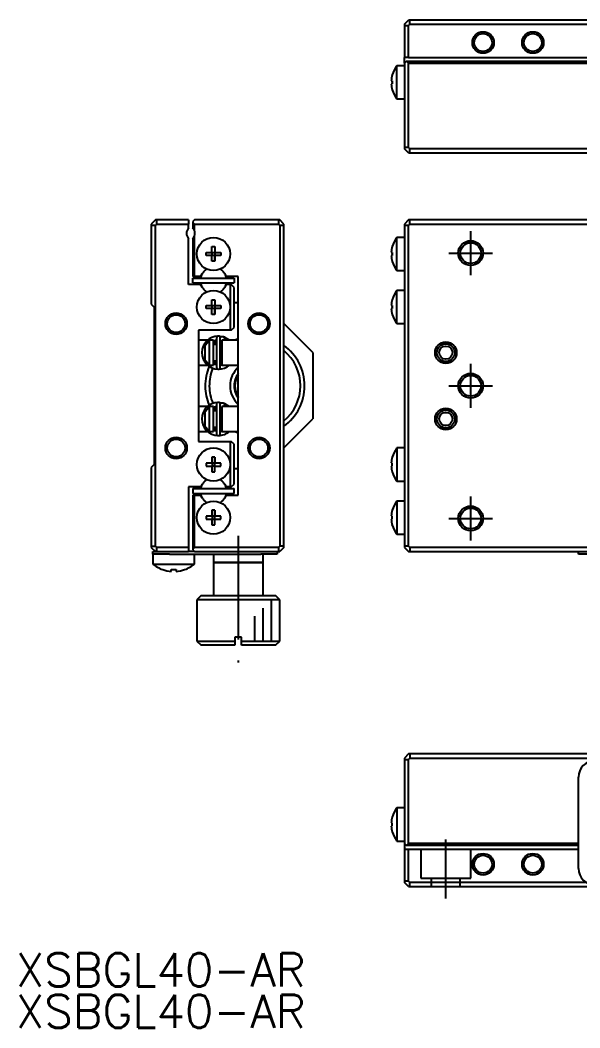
# Model space of a CAD drawing. Extents: x 14 to 441, y 13 to 135.
# Drawn here: x 14.4 to 82, y 13.2 to 134.8 of the extents above; entities that cross this region are included whole.
import ezdxf

# ---------------------------------------------------------------- set-up
doc = ezdxf.new("R2010")
doc.units = 0
doc.header["$LTSCALE"] = 10
doc.linetypes.add('CENTER', pattern=[2, 1.25, -0.25, 0.25, -0.25])
doc.linetypes.add('DASHED', pattern=[3.5, 2, -1.5])
doc.layers.get('0').update_dxf_attribs({"linetype": 'CONTINUOUS'})
doc.layers.add('CENTER', color=1, linetype='CENTER')
doc.styles.get("Standard").update_dxf_attribs({"font": 'txt.shx', "bigfont": '@extfont2.shx'})

msp = doc.modelspace()

# ---------------------------------------------------------------- linework, layer by layer
at = {"color": 7, "linetype": 'CONTINUOUS'}
for p, q in [((60.794929, 134.25), (61.294929, 134.75)), ((60.794929, 134.25), (60.794929, 134.1)), ((60.794929, 134.1), (61.294929, 134.1)), ((60.794929, 134.1), (60.794929, 130.25)), ((61.444929, 134.75), (61.294929, 134.75)), ((61.294929, 134.1), (61.444929, 134.25)), ((61.294929, 130.25), (61.294929, 134.1)), ((61.444929, 134.25), (61.444929, 134.75)), ((140.144929, 134.75), (61.444929, 134.75)), ((61.444929, 134.25), (140.144929, 134.25)), ((61.294929, 130.25), (60.794929, 130.25)), ((60.794929, 129.55), (60.794929, 130.25)), ((61.294929, 130.25), (140.294929, 130.25)), ((59.89693, 125.25), (59.89693, 129.25)), ((60.794929, 129.25), (59.89693, 129.25)), ((60.994929, 129.75), (60.794929, 129.55)), ((60.794929, 129.55), (60.794929, 128.05)), ((61.094929, 129.75), (60.994929, 129.75)), ((140.494929, 129.75), (61.094929, 129.75)), ((61.294929, 129.55), (61.094929, 129.75)), ((61.294929, 129.55), (140.294929, 129.55)), ((61.294929, 119.4), (61.294929, 129.55)), ((59.320785, 128.138616), (59.325408, 128.136361)), ((60.794929, 128.05), (60.794929, 126.45)), ((59.205071, 127.43), (59.325408, 127.43)), ((59.325408, 127.07), (59.205071, 127.07)), ((59.325408, 127.43), (59.325408, 127.07)), ((60.794929, 126.45), (60.794929, 119.4)), ((59.325408, 126.363639), (59.320785, 126.361384)), ((59.89693, 125.25), (60.794929, 125.25)), ((60.794929, 119.4), (60.794929, 119.25)), ((61.294929, 119.4), (60.794929, 119.4)), ((61.294929, 118.75), (60.794929, 119.25)), ((61.444929, 119.25), (61.294929, 119.4)), ((61.444929, 118.75), (61.444929, 119.25)), ((140.144929, 119.25), (61.444929, 119.25)), ((61.294929, 118.75), (61.444929, 118.75)), ((61.444929, 118.75), (140.144929, 118.75)), ((30.75, 110.65), (30.25, 110.15)), ((30.9, 110.65), (30.75, 110.65)), ((30.9, 110.15), (30.9, 110.65)), ((34.75, 110.65), (30.9, 110.65)), ((34.75, 110.65), (34.75, 110.15)), ((35.45, 110.65), (35.25, 110.45)), ((45.6, 110.65), (35.45, 110.65)), ((45.6, 110.65), (45.6, 110.15)), ((45.75, 110.65), (45.6, 110.65)), ((46.25, 110.15), (45.75, 110.65)), ((61.294929, 110.65), (60.794929, 110.15)), ((61.444929, 110.65), (61.294929, 110.65)), ((61.444929, 110.15), (61.444929, 110.65)), ((140.144929, 110.65), (61.444929, 110.65)), ((30.25, 110.15), (30.25, 110)), ((30.25, 110), (30.25, 100.5)), ((30.75, 110), (30.25, 110)), ((30.75, 110), (30.9, 110.15)), ((30.75, 71.3), (30.75, 110)), ((30.9, 110.15), (34.75, 110.15)), ((34.75, 109.711438), (34.75, 110.15)), ((35.25, 110.45), (35.25, 110.35)), ((35.25, 110.35), (35.25, 109.711438)), ((35.25, 110.35), (35.45, 110.15)), ((35.45, 109.36225), (35.45, 110.15)), ((35.45, 110.15), (45.6, 110.15)), ((45.6, 110.15), (45.75, 110)), ((45.75, 110), (45.75, 71.3)), ((46.25, 110), (45.75, 110)), ((46.25, 110), (46.25, 110.15)), ((46.25, 71.3), (46.25, 110)), ((60.794929, 110.15), (60.794929, 110)), ((61.294929, 110), (60.794929, 110)), ((60.794929, 110), (60.794929, 108.55)), ((61.294929, 110), (61.444929, 110.15)), ((61.294929, 71.3), (61.294929, 110)), ((61.444929, 110.15), (140.144929, 110.15)), ((34.75, 102.85), (34.75, 108.388562)), ((35.25, 108.388562), (35.25, 103.85)), ((35.45, 103.85), (35.45, 108.73775)), ((59.89693, 104.55), (59.89693, 108.55)), ((60.794929, 108.55), (59.89693, 108.55)), ((60.794929, 108.55), (60.794929, 100.95)), ((37.57, 107.436361), (37.93, 107.436361)), ((37.57, 106.73), (37.57, 107.436361)), ((37.93, 107.436361), (37.93, 106.73)), ((37.93, 107.436361), (37.93, 106.73)), ((59.320785, 107.438616), (59.325408, 107.436361)), ((59.320785, 107.438616), (59.325408, 107.436361)), ((36.863639, 106.73), (37.57, 106.73)), ((36.863639, 106.37), (36.863639, 106.73)), ((37.57, 106.37), (36.863639, 106.37)), ((37.580372, 106.719628), (37.57, 106.73)), ((37.580372, 106.380372), (37.57, 106.37)), ((37.57, 105.663639), (37.57, 106.37)), ((37.580372, 106.380372), (37.580372, 106.719628)), ((37.580372, 106.719628), (37.919628, 106.719628)), ((37.919628, 106.380372), (37.580372, 106.380372)), ((37.919628, 106.719628), (37.93, 106.73)), ((37.919628, 106.719628), (37.919628, 106.380372)), ((37.919628, 106.380372), (37.93, 106.37)), ((37.93, 106.73), (38.636361, 106.73)), ((37.93, 106.37), (37.93, 105.663639)), ((38.636361, 106.37), (37.93, 106.37)), ((37.93, 105.663639), (37.93, 106.37)), ((38.636361, 106.73), (38.636361, 106.37)), ((59.205071, 106.73), (59.325408, 106.73)), ((59.325408, 106.37), (59.205071, 106.37)), ((59.325408, 106.73), (59.325408, 106.37)), ((37.93, 105.663639), (37.57, 105.663639)), ((59.325408, 105.663639), (59.320785, 105.661384)), ((59.325408, 105.663639), (59.320785, 105.661384)), ((59.89693, 104.55), (60.794929, 104.55)), ((35.45, 103.85), (35.25, 103.85)), ((35.25, 103.65), (40.25, 103.65)), ((35.25, 103.05), (35.25, 103.65)), ((35.25, 103.65), (36.191104, 103.65)), ((36.205588, 103.85), (35.45, 103.85)), ((36.1, 103.65), (36.191104, 103.65)), ((36.1, 103.65), (36.191104, 103.65)), ((36.1, 103.65), (36.191104, 103.65)), ((36.1, 103.65), (36.191104, 103.65)), ((36.1, 103.65), (36.191104, 103.65)), ((36.1, 103.65), (36.191104, 103.65)), ((36.1, 103.65), (36.191104, 103.65)), ((36.1, 103.65), (36.191104, 103.65)), ((36.1, 103.65), (36.191104, 103.65)), ((36.1, 103.65), (36.191104, 103.65)), ((36.1, 103.65), (36.191104, 103.65)), ((36.1, 103.65), (36.191104, 103.65)), ((36.1, 103.65), (36.191104, 103.65)), ((36.1, 103.65), (36.191104, 103.65)), ((36.1, 103.65), (36.191104, 103.65)), ((36.1, 103.65), (36.191104, 103.65)), ((36.1, 103.65), (39.4, 103.65)), ((36.1, 103.65), (36.191104, 103.65)), ((36.1, 103.65), (36.191104, 103.65)), ((36.1, 103.65), (36.191104, 103.65)), ((36.1, 103.65), (36.191104, 103.65)), ((36.1, 103.65), (36.191104, 103.65)), ((36.1, 103.65), (36.191104, 103.65)), ((36.1, 103.65), (36.191104, 103.65)), ((36.1, 103.65), (36.191104, 103.65)), ((36.1, 103.65), (36.191104, 103.65)), ((36.1, 103.65), (36.191104, 103.65)), ((36.1, 103.65), (36.191104, 103.65)), ((36.1, 103.65), (36.191104, 103.65)), ((36.1, 103.65), (36.191104, 103.65)), ((36.1, 103.65), (36.191104, 103.65)), ((36.1, 103.65), (36.191104, 103.65)), ((36.205588, 103.85), (36.375185, 104.14375)), ((39.124815, 104.14375), (39.294412, 103.85)), ((40.75, 103.85), (39.294412, 103.85)), ((39.308896, 103.65), (39.4, 103.65)), ((39.308896, 103.65), (39.4, 103.65)), ((39.308896, 103.65), (39.4, 103.65)), ((39.308896, 103.65), (39.4, 103.65)), ((39.308896, 103.65), (39.4, 103.65)), ((39.308896, 103.65), (39.4, 103.65)), ((39.308896, 103.65), (39.4, 103.65)), ((39.308896, 103.65), (39.4, 103.65)), ((39.308896, 103.65), (39.4, 103.65)), ((39.308896, 103.65), (39.4, 103.65)), ((39.308896, 103.65), (39.4, 103.65)), ((39.308896, 103.65), (39.4, 103.65)), ((39.308896, 103.65), (39.4, 103.65)), ((39.308896, 103.65), (39.4, 103.65)), ((39.308896, 103.65), (40.25, 103.65)), ((39.308896, 103.65), (39.4, 103.65)), ((39.308896, 103.65), (39.4, 103.65)), ((39.308896, 103.65), (39.4, 103.65)), ((39.308896, 103.65), (39.4, 103.65)), ((39.308896, 103.65), (39.4, 103.65)), ((39.308896, 103.65), (39.4, 103.65)), ((39.308896, 103.65), (39.4, 103.65)), ((39.308896, 103.65), (39.4, 103.65)), ((39.308896, 103.65), (39.4, 103.65)), ((39.308896, 103.65), (39.4, 103.65)), ((39.308896, 103.65), (39.4, 103.65)), ((39.308896, 103.65), (39.4, 103.65)), ((39.308896, 103.65), (39.4, 103.65)), ((40.25, 103.65), (40.25, 103.05)), ((40.75, 77.45), (40.75, 103.85)), ((36.205588, 102.85), (34.75, 102.85)), ((35.25, 103.05), (40.25, 103.05)), ((36.375185, 102.55625), (36.205588, 102.85)), ((39.294412, 102.85), (39.124815, 102.55625)), ((39.75, 102.85), (39.294412, 102.85)), ((39.75, 102.85), (39.75, 100.15)), ((39.75, 102.85), (39.9, 102.85)), ((40.25, 102.5), (39.9, 102.85)), ((40.25, 97.7), (40.25, 102.5)), ((59.89693, 98.15), (59.89693, 102.15)), ((60.794929, 102.15), (59.89693, 102.15)), ((37.57, 101.036361), (37.93, 101.036361)), ((37.57, 100.33), (37.57, 101.036361)), ((37.93, 101.036361), (37.93, 100.33)), ((37.93, 101.036361), (37.93, 100.33)), ((59.320785, 101.038616), (59.325408, 101.036361)), ((59.320785, 101.038616), (59.325408, 101.036361)), ((60.794929, 100.95), (60.794929, 99.35)), ((30.25, 100.5), (30.6, 100.15)), ((30.6, 100.15), (30.6, 81.15)), ((36.863639, 100.33), (37.57, 100.33)), ((36.863639, 99.97), (36.863639, 100.33)), ((37.57, 99.97), (36.863639, 99.97)), ((37.580372, 100.319628), (37.57, 100.33)), ((37.580372, 99.980372), (37.57, 99.97)), ((37.57, 99.263639), (37.57, 99.97)), ((37.580372, 99.980372), (37.580372, 100.319628)), ((37.580372, 100.319628), (37.919628, 100.319628)), ((37.919628, 99.980372), (37.580372, 99.980372)), ((37.919628, 100.319628), (37.93, 100.33)), ((37.919628, 100.319628), (37.919628, 99.980372)), ((37.919628, 99.980372), (37.93, 99.97)), ((37.93, 100.33), (38.636361, 100.33)), ((37.93, 99.97), (37.93, 99.263639)), ((38.636361, 99.97), (37.93, 99.97)), ((37.93, 99.263639), (37.93, 99.97)), ((38.636361, 100.33), (38.636361, 99.97)), ((39.75, 100.15), (39.75, 97.35)), ((40.75, 100.650002), (40.25, 100.650002)), ((59.205071, 100.33), (59.325408, 100.33)), ((59.325408, 99.97), (59.205071, 99.97)), ((59.325408, 100.33), (59.325408, 99.97)), ((37.93, 99.263639), (37.57, 99.263639)), ((59.325408, 99.263639), (59.320785, 99.261384)), ((59.325408, 99.263639), (59.320785, 99.261384)), ((60.794929, 99.35), (60.794929, 81.95)), ((39.75, 97.35), (35.95, 97.35)), ((35.95, 97.35), (35.95, 83.95)), ((39.9, 97.35), (39.75, 97.35)), ((39.9, 97.35), (40.25, 97.7)), ((49.75, 94.65), (46.25, 98.15)), ((59.89693, 98.15), (60.794929, 98.15)), ((37.031678, 96.15), (35.95, 96.15)), ((36.75, 95.566515), (37.25, 96.095683)), ((37.25, 96.15), (37.25, 96.095683)), ((37.75, 96.15), (37.25, 96.15)), ((37.25, 96.095683), (37.25, 93.204317)), ((37.749874, 96.079576), (38.129682, 96.186292)), ((37.75, 93.15), (37.75, 96.15)), ((37.95, 95.65), (37.95, 96.15)), ((38.129734, 96.426687), (38.129734, 92.876687)), ((39.134774, 96.492168), (38.383375, 96.65022)), ((38.570978, 96.495538), (38.569147, 96.49476)), ((38.604279, 96.508664), (38.570978, 96.495538)), ((38.579734, 92.876687), (38.579734, 96.426687)), ((38.579734, 95.827136), (38.749985, 96.082625)), ((38.638183, 96.52011), (38.604279, 96.508664)), ((38.672605, 96.529848), (38.638183, 96.52011)), ((38.707462, 96.537854), (38.672605, 96.529848)), ((38.742669, 96.544109), (38.707462, 96.537854)), ((38.778139, 96.548598), (38.742669, 96.544109)), ((38.75, 96.15), (38.75, 93.15)), ((40.75, 96.15), (38.75, 96.15)), ((38.813786, 96.55131), (38.778139, 96.548598)), ((38.849523, 96.552239), (38.813786, 96.55131)), ((38.885263, 96.551381), (38.849523, 96.552239)), ((38.920918, 96.54874), (38.885263, 96.551381)), ((38.956401, 96.54432), (38.920918, 96.54874)), ((38.991625, 96.538133), (38.956401, 96.54432)), ((39.026504, 96.530192), (38.991625, 96.538133)), ((39.012642, 96.162833), (39.005779, 96.15)), ((39.01968, 96.176481), (39.012642, 96.162833)), ((39.136158, 96.490773), (39.016177, 96.149977)), ((39.026847, 96.190855), (39.01968, 96.176481)), ((39.060953, 96.520517), (39.026504, 96.530192)), ((39.034096, 96.205863), (39.026847, 96.190855)), ((39.041382, 96.221409), (39.034096, 96.205863)), ((39.048656, 96.237391), (39.041382, 96.221409)), ((39.055873, 96.253707), (39.048656, 96.237391)), ((39.062986, 96.270252), (39.055873, 96.253707)), ((39.094885, 96.509132), (39.060953, 96.520517)), ((39.069948, 96.286919), (39.062986, 96.270252)), ((39.076715, 96.303601), (39.069948, 96.286919)), ((39.083244, 96.32019), (39.076715, 96.303601)), ((39.089491, 96.336579), (39.083244, 96.32019)), ((39.095418, 96.352663), (39.089491, 96.336579)), ((39.126472, 96.496795), (39.094885, 96.509132)), ((39.100986, 96.368338), (39.095418, 96.352663)), ((39.106158, 96.383503), (39.100986, 96.368338)), ((39.110903, 96.39806), (39.106158, 96.383503)), ((39.115188, 96.411916), (39.110903, 96.39806)), ((39.118986, 96.424981), (39.115188, 96.411916)), ((39.122274, 96.437171), (39.118986, 96.424981)), ((39.125029, 96.448408), (39.122274, 96.437171)), ((39.127234, 96.458618), (39.125029, 96.448408)), ((39.677554, 96.150026), (39.126, 96.495868)), ((39.12654, 96.496765), (39.128376, 96.495162)), ((39.128875, 96.467737), (39.127234, 96.458618)), ((39.128376, 96.495162), (39.12964, 96.492231)), ((39.129941, 96.475705), (39.128875, 96.467737)), ((39.12964, 96.492231), (39.130325, 96.487991)), ((39.130425, 96.482471), (39.129941, 96.475705)), ((39.130325, 96.487991), (39.130425, 96.482471)), ((39.168328, 96.477587), (39.134774, 96.492168)), ((39.135138, 96.492019), (39.136158, 96.490773)), ((36.75, 93.733485), (36.75, 95.566515)), ((38.129734, 95.65), (37.75, 95.65)), ((38.75, 95.65), (38.579734, 95.65)), ((37.25, 93.204317), (36.75, 93.733485)), ((37.75, 93.65), (38.129734, 93.65)), ((37.95, 93.154136), (37.95, 93.65)), ((38.579734, 93.65), (38.75, 93.65)), ((49.75, 94.65), (49.75, 86.65)), ((35.95, 93.15), (37.035598, 93.15)), ((37.035878, 93.15), (37.035994, 93.15)), ((37.036573, 93.15), (37.036678, 93.15)), ((37.25, 93.204317), (37.25, 93.15)), ((37.25, 93.15), (37.75, 93.15)), ((38.749977, 93.220753), (38.579734, 93.476239)), ((38.753757, 93.153061), (38.579752, 93.117069)), ((38.75, 93.15), (40.75, 93.15)), ((39.067694, 92.78497), (39.068847, 92.785339)), ((39.068847, 92.785339), (39.071163, 92.786086)), ((39.071163, 92.786086), (39.072361, 92.786475)), ((39.072361, 92.786475), (39.073995, 92.787011)), ((39.073995, 92.787011), (39.074935, 92.787321)), ((39.074935, 92.787321), (39.076421, 92.787814)), ((39.076421, 92.787814), (39.077352, 92.788125)), ((39.077352, 92.788125), (39.079482, 92.788841)), ((39.079482, 92.788841), (39.126472, 92.80658)), ((39.122892, 92.806642), (39.125041, 92.806284)), ((39.125041, 92.806284), (39.124722, 92.807059)), ((39.126472, 92.80658), (39.125041, 92.806284)), ((39.126216, 92.807597), (39.156471, 92.820553)), ((37.025073, 88.15), (35.95, 88.15)), ((36.75, 87.566515), (37.25, 88.095683)), ((36.75, 85.733485), (36.75, 87.566515)), ((37.025412, 88.15), (37.025217, 88.15)), ((37.25, 88.15), (37.25, 88.095683)), ((37.75, 88.15), (37.25, 88.15)), ((37.25, 88.095683), (37.25, 85.204317)), ((37.749927, 88.081153), (38.120454, 88.183976)), ((37.75, 85.15), (37.75, 88.15)), ((38.120506, 87.65), (37.75, 87.65)), ((37.95, 87.65), (37.95, 88.15)), ((38.120506, 88.424371), (38.120506, 84.874371)), ((39.1591, 88.47527), (38.374146, 88.647904)), ((38.56175, 88.493221), (38.559919, 88.492443)), ((38.595051, 88.506348), (38.56175, 88.493221)), ((38.570506, 84.874371), (38.570506, 88.424371)), ((38.570506, 87.824819), (38.749987, 88.083861)), ((38.75, 87.65), (38.570506, 87.65)), ((38.628954, 88.517794), (38.595051, 88.506348)), ((38.663376, 88.527531), (38.628954, 88.517794)), ((38.698233, 88.535537), (38.663376, 88.527531)), ((38.73344, 88.541792), (38.698233, 88.535537)), ((38.76891, 88.546281), (38.73344, 88.541792)), ((38.75, 88.15), (38.75, 85.15)), ((40.75, 88.15), (38.75, 88.15)), ((38.804558, 88.548994), (38.76891, 88.546281)), ((38.840295, 88.549922), (38.804558, 88.548994)), ((38.876034, 88.549065), (38.840295, 88.549922)), ((38.911689, 88.546423), (38.876034, 88.549065)), ((38.947172, 88.542004), (38.911689, 88.546423)), ((38.982397, 88.535816), (38.947172, 88.542004)), ((39.017276, 88.527876), (38.982397, 88.535816)), ((39.004824, 88.163214), (38.997809, 88.15)), ((39.012011, 88.177252), (39.004824, 88.163214)), ((39.12693, 88.488456), (39.008209, 88.149991)), ((39.01932, 88.192021), (39.012011, 88.177252)), ((39.051725, 88.518201), (39.017276, 88.527876)), ((39.026704, 88.207421), (39.01932, 88.192021)), ((39.034112, 88.223351), (39.026704, 88.207421)), ((39.041497, 88.239704), (39.034112, 88.223351)), ((39.048807, 88.256371), (39.041497, 88.239704)), ((39.055996, 88.273242), (39.048807, 88.256371)), ((39.085656, 88.506815), (39.051725, 88.518201)), ((39.063014, 88.290203), (39.055996, 88.273242)), ((39.069815, 88.307143), (39.063014, 88.290203)), ((39.076354, 88.323947), (39.069815, 88.307143)), ((39.082588, 88.340505), (39.076354, 88.323947)), ((39.088474, 88.356705), (39.082588, 88.340505)), ((39.117243, 88.494478), (39.085656, 88.506815)), ((39.093974, 88.372441), (39.088474, 88.356705)), ((39.09905, 88.387606), (39.093974, 88.372441)), ((39.10367, 88.402101), (39.09905, 88.387606)), ((39.107802, 88.415828), (39.10367, 88.402101)), ((39.111419, 88.428697), (39.107802, 88.415828)), ((39.114496, 88.440621), (39.111419, 88.428697)), ((39.117014, 88.451521), (39.114496, 88.440621)), ((39.115812, 88.494774), (39.118046, 88.494019)), ((39.665662, 88.150054), (39.116771, 88.493551)), ((39.118955, 88.461324), (39.117014, 88.451521)), ((39.118046, 88.494019), (39.119697, 88.491883)), ((39.120306, 88.469965), (39.118955, 88.461324)), ((39.119697, 88.491883), (39.120754, 88.488383)), ((39.121059, 88.477387), (39.120306, 88.469965)), ((39.120754, 88.488383), (39.121209, 88.48354)), ((39.121209, 88.48354), (39.121059, 88.477387)), ((39.12591, 88.489702), (39.12693, 88.488456)), ((46.25, 83.15), (49.75, 86.65)), ((35.95, 85.15), (37.023627, 85.15)), ((37.25, 85.204317), (36.75, 85.733485)), ((37.25, 85.204317), (37.25, 85.15)), ((37.25, 85.15), (37.75, 85.15)), ((37.75, 85.65), (38.120506, 85.65)), ((37.95, 85.15), (37.95, 85.65)), ((38.570506, 85.65), (38.75, 85.65)), ((38.749972, 85.214886), (38.570506, 85.473923)), ((38.753543, 85.153186), (38.570524, 85.114753)), ((38.75, 85.15), (40.75, 85.15)), ((35.95, 83.95), (39.75, 83.95)), ((39.058465, 84.782653), (39.059619, 84.783022)), ((39.059619, 84.783022), (39.061935, 84.783769)), ((39.061935, 84.783769), (39.063132, 84.784159)), ((39.063132, 84.784159), (39.064766, 84.784694)), ((39.064766, 84.784694), (39.065707, 84.785004)), ((39.065707, 84.785004), (39.067192, 84.785497)), ((39.067192, 84.785497), (39.068124, 84.785808)), ((39.068124, 84.785808), (39.070254, 84.786524)), ((39.070254, 84.786524), (39.117243, 84.804264)), ((39.113664, 84.804326), (39.115812, 84.803967)), ((39.115812, 84.803967), (39.115494, 84.804743)), ((39.117243, 84.804264), (39.115812, 84.803967)), ((39.116987, 84.805281), (39.155242, 84.821763)), ((39.75, 83.95), (39.75, 81.15)), ((39.75, 83.95), (39.9, 83.95)), ((40.25, 83.6), (39.9, 83.95)), ((40.25, 78.8), (40.25, 83.6)), ((59.89693, 83.15), (59.89693, 79.15)), ((60.794929, 83.15), (59.89693, 83.15)), ((37.93, 82.036361), (37.57, 82.036361)), ((37.57, 82.036361), (37.57, 81.33)), ((37.93, 81.33), (37.93, 82.036361)), ((37.93, 82.036361), (37.93, 81.33)), ((59.325408, 82.036361), (59.320785, 82.038616)), ((59.325408, 82.036361), (59.320785, 82.038616)), ((60.794929, 81.95), (60.794929, 80.35)), ((30.6, 81.15), (30.25, 80.8)), ((30.25, 80.8), (30.25, 71.3)), ((36.863639, 81.33), (36.863639, 80.97)), ((37.57, 81.33), (36.863639, 81.33)), ((36.863639, 80.97), (37.57, 80.97)), ((37.580372, 81.319628), (37.57, 81.33)), ((37.580372, 80.980372), (37.57, 80.97)), ((37.57, 80.97), (37.57, 80.263639)), ((37.57, 80.263639), (37.93, 80.263639)), ((37.580372, 81.319628), (37.580372, 80.980372)), ((37.919628, 81.319628), (37.580372, 81.319628)), ((37.580372, 80.980372), (37.919628, 80.980372)), ((37.919628, 81.319628), (37.93, 81.33)), ((37.919628, 80.980372), (37.919628, 81.319628)), ((37.919628, 80.980372), (37.93, 80.97)), ((38.636361, 81.33), (37.93, 81.33)), ((37.93, 80.263639), (37.93, 80.97)), ((37.93, 80.97), (38.636361, 80.97)), ((37.93, 80.263639), (37.93, 80.97)), ((38.636361, 80.97), (38.636361, 81.33)), ((39.75, 81.15), (39.75, 78.45)), ((40.75, 80.65), (40.25, 80.65)), ((59.325408, 81.33), (59.205071, 81.33)), ((59.205071, 80.97), (59.325408, 80.97)), ((59.320785, 80.261384), (59.325408, 80.263639)), ((59.320785, 80.261384), (59.325408, 80.263639)), ((59.325408, 80.97), (59.325408, 81.33)), ((60.794929, 80.35), (60.794929, 72.75)), ((59.89693, 79.15), (60.794929, 79.15)), ((34.75, 78.45), (34.75, 71.15)), ((36.205588, 78.45), (34.75, 78.45)), ((35.25, 78.25), (40.25, 78.25)), ((35.25, 78.25), (35.25, 77.65)), ((36.205588, 78.45), (36.375185, 78.74375)), ((39.124815, 78.74375), (39.294412, 78.45)), ((39.75, 78.45), (39.294412, 78.45)), ((39.9, 78.45), (39.75, 78.45)), ((39.9, 78.45), (40.25, 78.8)), ((40.25, 77.65), (40.25, 78.25)), ((35.25, 77.65), (40.25, 77.65)), ((35.25, 77.65), (36.191104, 77.65)), ((35.25, 77.45), (35.25, 70.95)), ((35.25, 77.45), (35.45, 77.45)), ((35.45, 71.15), (35.45, 77.45)), ((35.45, 77.45), (36.205588, 77.45)), ((36.1, 77.65), (36.191104, 77.65)), ((36.1, 77.65), (36.191104, 77.65)), ((36.1, 77.65), (36.191104, 77.65)), ((36.1, 77.65), (36.191104, 77.65)), ((36.1, 77.65), (36.191104, 77.65)), ((36.1, 77.65), (36.191104, 77.65)), ((36.1, 77.65), (36.191104, 77.65)), ((36.1, 77.65), (36.191104, 77.65)), ((36.1, 77.65), (36.191104, 77.65)), ((36.1, 77.65), (36.191104, 77.65)), ((36.1, 77.65), (36.191104, 77.65)), ((36.1, 77.65), (36.191104, 77.65)), ((36.1, 77.65), (36.191104, 77.65)), ((36.1, 77.65), (36.191104, 77.65)), ((36.1, 77.65), (36.191104, 77.65)), ((36.1, 77.65), (36.191104, 77.65)), ((36.1, 77.65), (39.4, 77.65)), ((36.1, 77.65), (36.191104, 77.65)), ((36.1, 77.65), (36.191104, 77.65)), ((36.1, 77.65), (36.191104, 77.65)), ((36.1, 77.65), (36.191104, 77.65)), ((36.1, 77.65), (36.191104, 77.65)), ((36.1, 77.65), (36.191104, 77.65)), ((36.1, 77.65), (36.191104, 77.65)), ((36.1, 77.65), (36.191104, 77.65)), ((36.1, 77.65), (36.191104, 77.65)), ((36.1, 77.65), (36.191104, 77.65)), ((36.1, 77.65), (36.191104, 77.65)), ((36.1, 77.65), (36.191104, 77.65)), ((36.1, 77.65), (36.191104, 77.65)), ((36.1, 77.65), (36.191104, 77.65)), ((36.1, 77.65), (36.191104, 77.65)), ((36.375185, 77.15625), (36.205588, 77.45)), ((39.294412, 77.45), (39.124815, 77.15625)), ((39.294412, 77.45), (40.75, 77.45)), ((39.308896, 77.65), (39.4, 77.65)), ((39.308896, 77.65), (39.4, 77.65)), ((39.308896, 77.65), (39.4, 77.65)), ((39.308896, 77.65), (39.4, 77.65)), ((39.308896, 77.65), (40.25, 77.65)), ((39.308896, 77.65), (39.4, 77.65)), ((39.308896, 77.65), (39.4, 77.65)), ((39.308896, 77.65), (39.4, 77.65)), ((39.308896, 77.65), (39.4, 77.65)), ((59.89693, 76.75), (59.89693, 72.75)), ((60.794929, 76.75), (59.89693, 76.75)), ((37.93, 75.636361), (37.57, 75.636361)), ((37.57, 75.636361), (37.57, 74.93)), ((37.93, 74.93), (37.93, 75.636361)), ((37.93, 75.636361), (37.93, 74.93)), ((59.325408, 75.636361), (59.320785, 75.638616)), ((59.325408, 75.636361), (59.320785, 75.638616)), ((37.57, 74.93), (36.863639, 74.93)), ((36.863639, 74.93), (36.863639, 74.57)), ((36.863639, 74.57), (37.57, 74.57)), ((37.580372, 74.919628), (37.57, 74.93)), ((37.580372, 74.580372), (37.57, 74.57)), ((37.57, 74.57), (37.57, 73.863639)), ((37.580372, 74.919628), (37.580372, 74.580372)), ((37.919628, 74.919628), (37.580372, 74.919628)), ((37.580372, 74.580372), (37.919628, 74.580372)), ((37.919628, 74.919628), (37.93, 74.93)), ((37.919628, 74.580372), (37.919628, 74.919628)), ((37.919628, 74.580372), (37.93, 74.57)), ((38.636361, 74.93), (37.93, 74.93)), ((37.93, 73.863639), (37.93, 74.57)), ((37.93, 74.57), (38.636361, 74.57)), ((37.93, 73.863639), (37.93, 74.57)), ((38.636361, 74.57), (38.636361, 74.93)), ((59.325408, 74.93), (59.205071, 74.93)), ((59.205071, 74.57), (59.325408, 74.57)), ((59.325408, 74.57), (59.325408, 74.93)), ((37.57, 73.863639), (37.93, 73.863639)), ((59.320785, 73.861384), (59.325408, 73.863639)), ((59.320785, 73.861384), (59.325408, 73.863639)), ((59.89693, 72.75), (60.794929, 72.75)), ((60.794929, 72.75), (60.794929, 71.3)), ((30.25, 71.3), (30.25, 71.15)), ((30.25, 71.3), (30.75, 71.3)), ((30.25, 71.15), (30.75, 70.65)), ((30.45, 70.35), (30.45, 70.65)), ((30.45, 70.65), (30.75, 70.65)), ((30.9, 71.15), (30.75, 71.3)), ((30.75, 70.65), (30.9, 70.65)), ((34.75, 71.15), (30.9, 71.15)), ((30.9, 70.65), (30.9, 71.15)), ((30.9, 70.65), (34.75, 70.65)), ((34.75, 71.15), (34.75, 70.65)), ((35.45, 70.65), (34.75, 70.65)), ((35.45, 71.15), (35.25, 70.95)), ((35.25, 70.95), (35.25, 70.85)), ((35.25, 70.85), (35.45, 70.65)), ((45.6, 71.15), (35.45, 71.15)), ((35.45, 70.65), (45.6, 70.65)), ((45.45, 70.65), (45.45, 70.35)), ((45.75, 71.3), (45.6, 71.15)), ((45.6, 71.15), (45.6, 70.65)), ((45.6, 70.65), (45.75, 70.65)), ((46.25, 71.3), (45.75, 71.3)), ((46.25, 71.15), (45.75, 70.65)), ((46.25, 71.15), (46.25, 71.3)), ((60.794929, 71.3), (60.794929, 71.15)), ((61.294929, 71.3), (60.794929, 71.3)), ((60.794929, 71.15), (61.294929, 70.65)), ((61.444929, 71.15), (61.294929, 71.3)), ((61.294929, 70.65), (61.444929, 70.65)), ((140.144929, 71.15), (61.444929, 71.15)), ((61.444929, 71.15), (61.444929, 70.65)), ((61.444929, 70.65), (140.144929, 70.65)), ((81.794929, 70.35), (81.794929, 70.65)), ((32.45, 70.35), (30.45, 70.35)), ((30.45, 70.35), (30.45, 69.127501)), ((32.45, 70.35), (43.45, 70.35)), ((35.45, 69.127501), (35.45, 70.35)), ((37.75, 70.35), (37.75, 69.35)), ((43.75, 69.35), (37.75, 69.35)), ((37.75, 69.35), (43.75, 69.35)), ((37.75, 69.35), (37.75, 65.35)), ((45.45, 70.35), (43.45, 70.35)), ((43.75, 69.35), (43.75, 70.35)), ((43.75, 65.35), (43.75, 69.35)), ((83.794929, 70.35), (81.794929, 70.35)), ((30.45, 69.127501), (32.95, 69.127501)), ((31.6, 68.484698), (31.633755, 68.484698)), ((32.65, 68.484698), (33.25, 68.484698)), ((32.65, 68.272564), (32.65, 68.484698)), ((32.95, 69.127501), (35.45, 69.127501)), ((33.25, 68.484698), (33.25, 68.272564)), ((34.266245, 68.484698), (34.3, 68.484698)), ((36.25, 65.35), (35.75, 64.85)), ((45.75, 64.85), (35.75, 64.85)), ((35.75, 64.85), (35.75, 59.85)), ((36.25, 65.35), (45.25, 65.35)), ((45.75, 64.85), (45.25, 65.35)), ((45.75, 59.85), (45.75, 64.85)), ((35.75, 59.85), (40.35, 59.85)), ((35.75, 59.85), (36.25, 59.35)), ((41.15, 60.35), (40.35, 60.35)), ((40.35, 60.35), (40.35, 59.85)), ((40.35, 59.85), (40.35, 59.35)), ((41.15, 59.85), (41.15, 60.35)), ((41.15, 59.85), (45.75, 59.85)), ((41.15, 59.35), (41.15, 59.85)), ((45.25, 59.35), (45.75, 59.85)), ((40.35, 59.35), (36.25, 59.35)), ((45.25, 59.35), (41.15, 59.35)), ((61.294929, 46.25), (60.794929, 45.75)), ((61.444929, 46.25), (61.294929, 46.25)), ((140.144929, 46.25), (61.444929, 46.25)), ((61.444929, 46.25), (61.444929, 45.75)), ((60.794929, 45.75), (60.794929, 45.6)), ((60.794929, 45.6), (60.794929, 38.55)), ((60.794929, 45.6), (61.294929, 45.6)), ((61.294929, 45.6), (61.444929, 45.75)), ((61.294929, 35.45), (61.294929, 45.6)), ((61.444929, 45.75), (100.794929, 45.75)), ((81.794929, 32.45), (81.794929, 43.45)), ((59.89693, 39.75), (59.89693, 35.75)), ((60.794929, 39.75), (59.89693, 39.75)), ((59.325408, 37.93), (59.205071, 37.93)), ((59.325408, 38.636361), (59.320785, 38.638616)), ((59.325408, 37.57), (59.325408, 37.93)), ((60.794929, 38.55), (60.794929, 36.95)), ((59.205071, 37.57), (59.325408, 37.57)), ((59.320785, 36.861384), (59.325408, 36.863639)), ((60.794929, 36.95), (60.794929, 35.45)), ((59.89693, 35.75), (60.794929, 35.75)), ((60.794929, 35.45), (60.994929, 35.25)), ((60.794929, 35.45), (60.794929, 34.75)), ((60.994929, 35.25), (61.094929, 35.25)), ((61.094929, 35.25), (61.294929, 35.45)), ((61.094929, 35.25), (81.794929, 35.25)), ((81.794929, 35.45), (61.294929, 35.45)), ((60.794929, 34.75), (60.794929, 30.9)), ((60.794929, 34.75), (61.294929, 34.75)), ((61.294929, 30.9), (61.294929, 34.75)), ((61.294929, 34.75), (81.794929, 34.75)), ((61.294929, 30.9), (60.794929, 30.9)), ((60.794929, 30.9), (60.794929, 30.75)), ((61.294929, 30.25), (60.794929, 30.75)), ((61.444929, 30.75), (61.294929, 30.9)), ((61.444929, 30.25), (61.444929, 30.75)), ((82.741364, 30.75), (61.444929, 30.75)), ((61.294929, 30.25), (61.444929, 30.25)), ((61.444929, 30.25), (140.144929, 30.25))]:
    msp.add_line(p, q, dxfattribs=at)
at = {"color": 3, "linetype": 'CONTINUOUS'}
for p, q in [((44.75, 59.85), (44.75, 64.85)), ((43.75, 59.85), (43.75, 63.85)), ((42.75, 59.85), (42.75, 62.85))]:
    msp.add_line(p, q, dxfattribs=at)
at = {"color": 3, "linetype": 'DASHED'}
for p, q in [((62.794929, 34.75), (62.794929, 31.25)), ((68.794929, 31.25), (68.794929, 34.75)), ((62.794929, 31.25), (68.794929, 31.25)), ((64.044929, 31.25), (64.044929, 30.25)), ((67.544929, 30.25), (67.544929, 31.25))]:
    msp.add_line(p, q, dxfattribs=at)
at = {"color": 3, "linetype": 'CONTINUOUS'}
for centre, radius in [((70.294929, 132.05), 1.3), ((76.294929, 132.05), 1.3), ((68.794929, 106.65), 1.5), ((33.25, 98.15), 1.3), ((43.25, 98.15), 1.3), ((65.794929, 94.65), 1.3), ((68.794929, 90.65), 1.5), ((65.794929, 86.65), 1.3), ((33.25, 83.15), 1.3), ((43.25, 83.15), 1.3), ((68.794929, 74.65), 1.5), ((70.294929, 32.95), 1.3), ((76.294929, 32.95), 1.3)]:
    msp.add_circle(centre, radius, dxfattribs=at)
at = {"color": 7, "linetype": 'CONTINUOUS'}
for centre, radius in [((70.294929, 132.05), 1.075), ((76.294929, 132.05), 1.075), ((37.75, 106.55), 2), ((68.794929, 106.65), 1.25), ((37.75, 100.15), 2), ((33.25, 98.15), 1.075), ((43.25, 98.15), 1.075), ((65.794929, 94.65), 1.075), ((65.794929, 94.65), 0.8), ((68.794929, 90.65), 1.25), ((65.794929, 86.65), 1.075), ((65.794929, 86.65), 0.8), ((33.25, 83.15), 1.075), ((43.25, 83.15), 1.075), ((37.75, 81.15), 2), ((37.75, 74.75), 2), ((68.794929, 74.65), 1.25), ((70.294929, 32.95), 1.075), ((76.294929, 32.95), 1.075)]:
    msp.add_circle(centre, radius, dxfattribs=at)
for centre, radius, start, end in [((62.394929, 127.25), 3.2, 141.317813, 163.877467), ((62.394929, 127.25), 3.194933, 163.893288, 176.770291), ((62.394929, 127.25), 3.194933, 183.229709, 196.106712), ((62.394929, 127.25), 3.2, 196.122533, 218.682187), ((35.5, 109.05), 1, 138.590378, 221.409622), ((34.5, 109.05), 1, 18.194872, 41.409622), ((34.5, 109.05), 1, 318.590378, 341.805128), ((34.5, 109.05), 1, 341.805128, 18.194872), ((62.394929, 106.55), 3.2, 141.317813, 163.877467), ((62.394929, 106.55), 3.194933, 163.893288, 176.770291), ((62.394929, 106.55), 3.194933, 183.229709, 196.106712), ((37.75, 103.349999), 1.5875, 120.433182, 135.000249), ((37.864905, 103.235095), 1.75, 121.881533, 135), ((37.75, 103.349999), 1.5875, 45.000025, 59.566818), ((37.635095, 103.235095), 1.75, 45, 58.118467), ((62.394929, 106.55), 3.2, 196.122533, 218.682187), ((37.75, 103.349999), 1.5875, 149.999969, 169.106951), ((37.75, 103.35), 1.5875, 135, 150), ((37.75, 103.35), 1.5875, 30, 45), ((37.75, 103.349999), 1.5875, 10.893049, 30), ((37.75, 103.349999), 1.5875, 190.893062, 210), ((37.75, 103.35), 1.5875, 210, 225), ((37.75, 103.349999), 1.5875, 224.999975, 239.566737), ((37.864905, 103.464905), 1.75, 225, 238.118467), ((37.75, 103.349999), 1.5875, 300.433263, 314.999751), ((37.635095, 103.464905), 1.75, 301.881533, 315), ((37.75, 103.35), 1.5875, 315, 330), ((37.75, 103.349999), 1.5875, 330.000031, 349.106937), ((62.394929, 100.15), 3.2, 141.317813, 163.877467), ((62.394929, 100.15), 3.194933, 163.893288, 176.770291), ((62.394929, 100.15), 3.194933, 183.229709, 196.106712), ((62.394929, 100.15), 3.2, 196.122533, 218.682187), ((38.354773, 94.651732), 1.998762, 90.738023, 269.187021), ((38.354734, 96.426687), 0.225, 0, 180), ((42.75, 90.65), 6, 109.471221, 113.556464), ((42.75, 90.65), 6, 305.685335, 54.314665), ((42.75, 90.65), 5.5, 309.521196, 50.478804), ((42.75, 90.65), 5.5, 147.145223, 150.77713), ((42.75, 90.65), 6, 156.94193, 180.518911), ((42.75, 90.65), 5.5, 157.30366, 180.518911), ((38.354734, 92.876687), 0.225, 180, 0), ((38.353222, 94.655899), 2.003021, 270.861614, 311.25207), ((42.75, 90.65), 3, 131.810315, 180), ((42.75, 90.65), 2.5, 143.130102, 180), ((42.75, 90.65), 2.4, 146.44269, 213.55731), ((42.75, 90.65), 6, 180.518911, 202.999465), ((42.75, 90.65), 5.5, 180.518911, 202.653585), ((42.75, 90.65), 3, 180, 228.189685), ((42.75, 90.65), 2.5, 180, 216.869898), ((38.345544, 86.649415), 1.998762, 90.738023, 269.187021), ((42.75, 90.65), 5.5, 209.22287, 212.677142), ((38.345506, 88.424371), 0.225, 0, 180), ((38.344003, 86.65353), 2.002967, 270.861349, 311.350916), ((42.75, 90.65), 6, 246.443535, 250.528779), ((38.345506, 84.874371), 0.225, 180, 0), ((62.394929, 81.15), 3.2, 141.317813, 163.877467), ((62.394929, 81.15), 3.194933, 163.893288, 176.770291), ((62.394929, 81.15), 3.194933, 183.229709, 196.106712), ((62.394929, 81.15), 3.2, 196.122533, 218.682187), ((37.75, 77.95), 1.5875, 135, 150), ((37.864905, 77.835095), 1.75, 121.881533, 135), ((37.75, 77.950001), 1.5875, 120.433263, 134.999751), ((37.75, 77.950001), 1.5875, 44.999975, 59.566737), ((37.635095, 77.835095), 1.75, 45, 58.118467), ((37.75, 77.95), 1.5875, 30, 45), ((37.75, 77.950001), 1.5875, 150.000031, 169.106915), ((37.75, 77.950001), 1.5875, 10.89309, 30), ((37.75, 77.950001), 1.5875, 190.893068, 210), ((37.75, 77.95), 1.5875, 210, 225), ((37.864905, 78.064905), 1.75, 225, 238.118467), ((37.75, 77.950001), 1.5875, 225.000025, 239.566818), ((37.75, 77.950001), 1.5875, 300.433182, 315.000249), ((37.635095, 78.064905), 1.75, 301.881533, 315), ((37.75, 77.95), 1.5875, 315, 330), ((37.75, 77.950001), 1.5875, 329.999969, 349.10691), ((62.394929, 74.75), 3.2, 141.317813, 163.877467), ((62.394929, 74.75), 3.194933, 163.893288, 176.770291), ((62.394929, 74.75), 3.194933, 183.229709, 196.106712), ((62.394929, 74.75), 3.2, 196.122533, 218.682187), ((32.95, 72.25), 4, 231.317813, 250.275366), ((32.95, 72.25), 3.988734, 250.731797, 265.686606), ((32.95, 72.25), 3.988734, 274.313394, 289.268203), ((32.95, 72.25), 4, 289.724634, 308.682187), ((83.794929, 43.45), 2, 90, 180), ((62.394929, 37.75), 3.2, 141.317813, 163.877467), ((62.394929, 37.75), 3.194933, 163.893288, 176.770291), ((62.394929, 37.75), 3.194933, 183.229709, 196.106712), ((62.394929, 37.75), 3.2, 196.122533, 218.682187), ((83.794929, 32.45), 2, 180, 270)]:
    msp.add_arc(centre, radius, start, end, dxfattribs=at)
at = {"color": 3, "linetype": 'CONTINUOUS'}
for start, end in [(143.130102, 180), (180, 216.869898)]:
    msp.add_arc((42.75, 90.65), 2.5, start, end, dxfattribs=at)
at = {"layer": 'CENTER', "color": 1, "linetype": 'CENTER'}
for p, q in [((68.794929, 104), (68.794929, 109.3)), ((66.144929, 106.65), (71.444929, 106.65)), ((68.794929, 88), (68.794929, 93.3)), ((66.144929, 90.65), (71.444929, 90.65)), ((68.794929, 72), (68.794929, 77.3)), ((66.144929, 74.65), (71.444929, 74.65)), ((40.75, 72.54), (40.75, 57.27)), ((65.794929, 28.83), (65.794929, 35.925))]:
    msp.add_line(p, q, dxfattribs=at)

# ---------------------------------------------------------------- texts
at = {"color": 7, "linetype": 'CONTINUOUS'}
for p in [(13.906858, 18.216667), (13.906858, 13.216667)]:
    msp.add_text('XSBGL40-AR', height=4, dxfattribs=at).set_placement(p)

doc.saveas('drawing.dxf')
